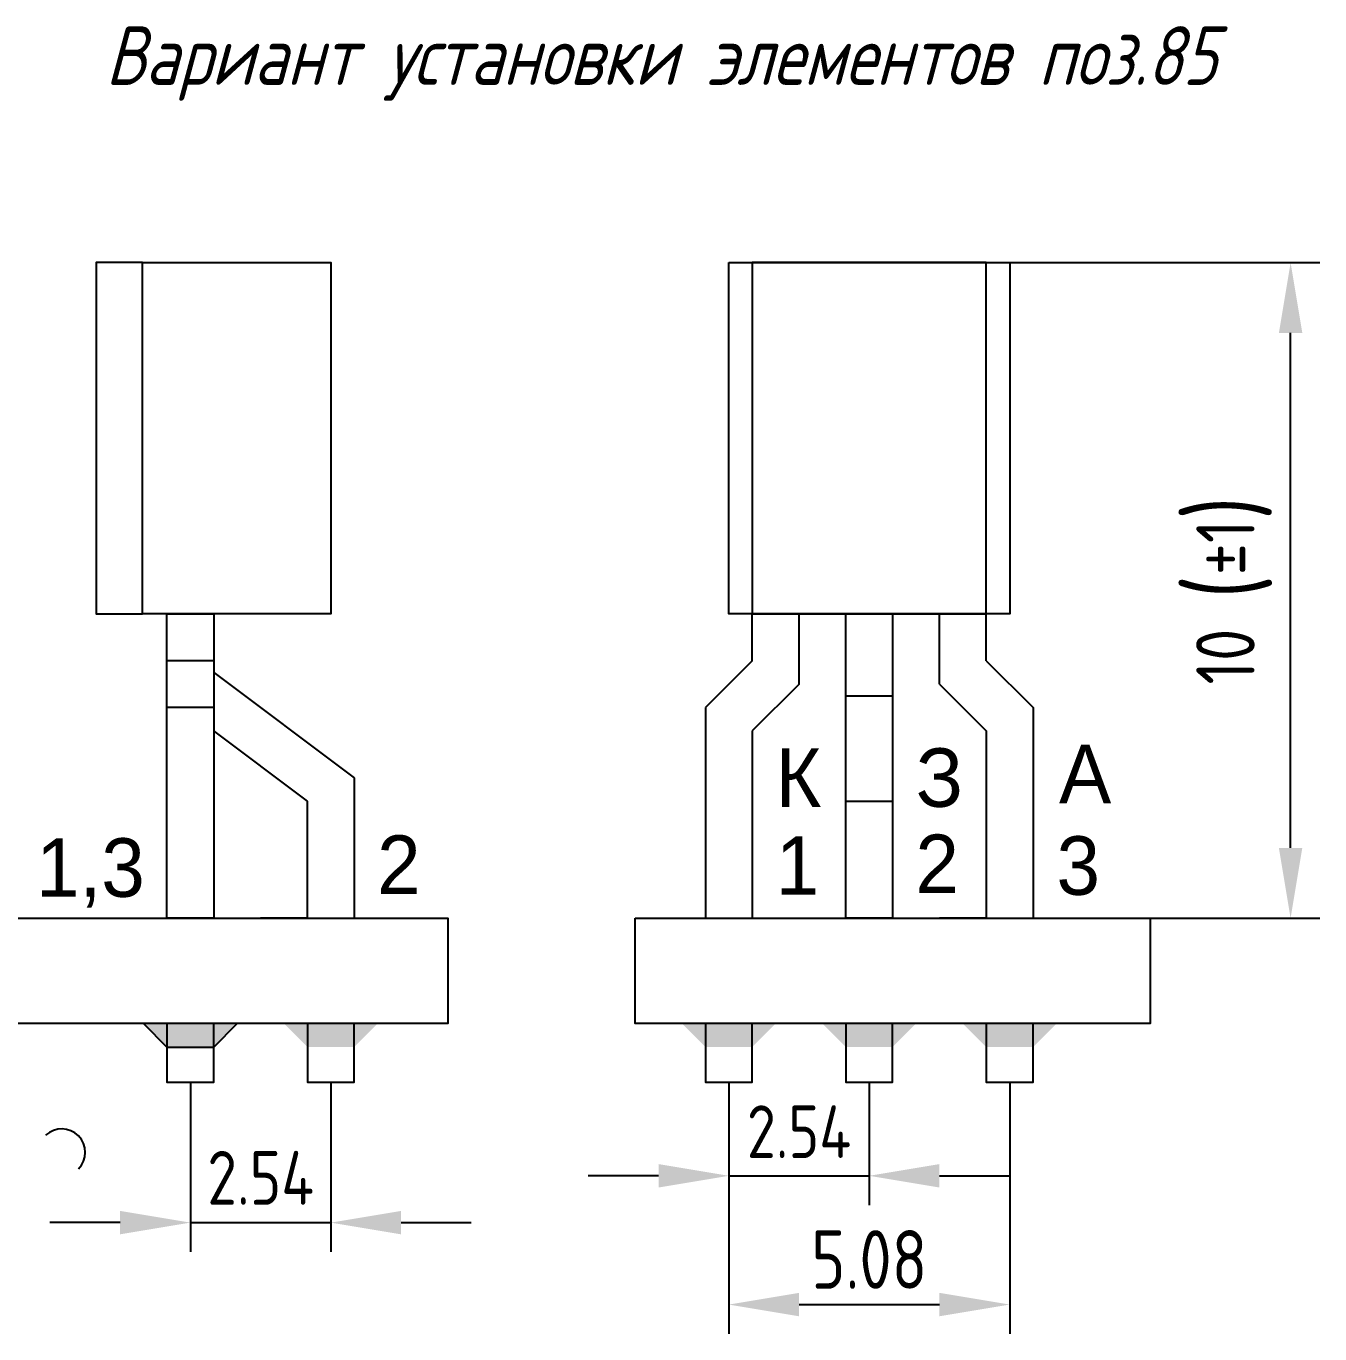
# Model space of a CAD drawing. Extents: x -76 to 472, y -275 to 339.
# Drawn here: x 12.1 to 67.4, y -274.7 to -218.9 of the extents above; entities that cross this region are included whole.
import ezdxf

# ---------------------------------------------------------------- set-up
doc = ezdxf.new("R2010")
doc.units = 0
doc.header["$MEASUREMENT"] = 0
doc.layers.get('0').update_dxf_attribs({"linetype": 'CONTINUOUS'})
doc.layers.get('Defpoints').update_dxf_attribs({"linetype": 'CONTINUOUS'})
doc.layers.add('РАЗМЕРЫ', color=7, linetype='CONTINUOUS', lineweight=25)
doc.layers.add('СИМВОЛЫ', color=6, linetype='CONTINUOUS', lineweight=25)
doc.styles.add('ГОСТ 2.304', font='CS_Gost2304.shx')
doc.styles.add('ГОСТ А', font='', dxfattribs={"oblique": 15})
doc.styles.get('ГОСТ А').set_extended_font_data('GOST 2.304 type A')
doc.dimstyles.new('ГОСТ', dxfattribs={"dimscale": 0, "dimtxt": 2.5, "dimasz": 3, "dimexe": 1.25, "dimexo": 0, "dimtad": 1, "dimtoh": 1, "dimdec": 1, "dimrnd": 0.5, "dimtxsty": 'ГОСТ А', "dimcen": 5, "dimadec": 1, "dimazin": 2, "dimtfac": 0.75, "dimtdec": 4, "dimtmove": 1, "dimatfit": 3, "dimfxl": 1, "dimtolj": 1, "dimarcsym": 0})

# ---------------------------------------------------------------- blocks, each defined once
blk = doc.blocks.new('*D30')
at = {"layer": 'Defpoints', "color": 0}
for p in [(42.112, -263.954), (54.112, -263.954), (54.112, -273.454)]:
    blk.add_point(p, dxfattribs=at)
at = {"layer": 'РАЗМЕРЫ', "color": 0, "lineweight": -2}
for p, q in [((42.112, -263.954), (42.112, -274.704)), ((54.112, -263.954), (54.112, -274.704)), ((45.112, -273.454), (51.112, -273.454))]:
    blk.add_line(p, q, dxfattribs=at)
at = {"layer": 'РАЗМЕРЫ', "color": 0}
for points in [[(45.112, -272.954), (45.112, -273.954), (42.112, -273.454)], [(51.112, -273.954), (51.112, -272.954), (54.112, -273.454)]]:
    blk.add_solid(points, dxfattribs=at)
at = {"layer": 'РАЗМЕРЫ', "color": 0, "linetype": 'ByBlock', "insert": (48.112, -271.528), "char_height": 2.5, "attachment_point": 5, "style": 'ГОСТ 2.304'}
blk.add_mtext('\\A1;5.08', dxfattribs=at)
blk = doc.blocks.new('*D31')
at = {"layer": 'Defpoints', "color": 0}
for p in [(48.112, -263.954), (42.112, -264.454), (48.112, -267.954)]:
    blk.add_point(p, dxfattribs=at)
at = {"layer": 'РАЗМЕРЫ', "color": 0, "lineweight": -2}
for p, q in [((48.112, -263.954), (48.112, -269.204)), ((42.112, -264.454), (42.112, -269.204)), ((39.112, -267.954), (36.112, -267.954)), ((42.112, -267.954), (48.112, -267.954)), ((51.112, -267.954), (54.112, -267.954))]:
    blk.add_line(p, q, dxfattribs=at)
at = {"layer": 'РАЗМЕРЫ', "color": 0}
for points in [[(39.112, -268.454), (39.112, -267.454), (42.112, -267.954)], [(51.112, -267.454), (51.112, -268.454), (48.112, -267.954)]]:
    blk.add_solid(points, dxfattribs=at)
at = {"layer": 'РАЗМЕРЫ', "color": 0, "linetype": 'ByBlock', "insert": (45.112, -266.071), "char_height": 2.25, "attachment_point": 5, "style": 'ГОСТ 2.304'}
blk.add_mtext('\\A1;2.54', dxfattribs=at)
blk = doc.blocks.new('*D32')
at = {"layer": 'Defpoints', "color": 0}
for p in [(19.112, -263.954), (25.112, -263.954), (25.112, -269.954)]:
    blk.add_point(p, dxfattribs=at)
at = {"layer": 'РАЗМЕРЫ', "color": 0, "lineweight": -2}
for p, q in [((19.112, -263.954), (19.112, -271.204)), ((25.112, -263.954), (25.112, -271.204)), ((16.112, -269.954), (13.112, -269.954)), ((19.112, -269.954), (25.112, -269.954)), ((28.112, -269.954), (31.112, -269.954))]:
    blk.add_line(p, q, dxfattribs=at)
at = {"layer": 'РАЗМЕРЫ', "color": 0}
for points in [[(16.112, -270.454), (16.112, -269.454), (19.112, -269.954)], [(28.112, -269.454), (28.112, -270.454), (25.112, -269.954)]]:
    blk.add_solid(points, dxfattribs=at)
at = {"layer": 'РАЗМЕРЫ', "color": 0, "linetype": 'ByBlock', "insert": (22.112, -268.043), "char_height": 2.3, "attachment_point": 5, "style": 'ГОСТ 2.304'}
blk.add_mtext('\\A1;2.54', dxfattribs=at)
blk = doc.blocks.new('*D33')
at = {"layer": 'Defpoints', "color": 0}
for p in [(54.112, -228.954), (66.112, -228.954), (60.112, -256.954)]:
    blk.add_point(p, dxfattribs=at)
at = {"layer": 'РАЗМЕРЫ', "color": 0, "lineweight": -2}
for p, q in [((54.112, -228.954), (67.362, -228.954)), ((66.112, -253.954), (66.112, -231.954)), ((60.112, -256.954), (67.362, -256.954))]:
    blk.add_line(p, q, dxfattribs=at)
at = {"layer": 'РАЗМЕРЫ', "color": 0}
for points in [[(66.612, -231.954), (65.612, -231.954), (66.112, -228.954)], [(65.612, -253.954), (66.612, -253.954), (66.112, -256.954)]]:
    blk.add_solid(points, dxfattribs=at)
at = {"layer": 'РАЗМЕРЫ', "color": 0, "linetype": 'ByBlock', "insert": (63.492, -242.954), "char_height": 2.5, "attachment_point": 5, "rotation": 90, "style": 'ГОСТ 2.304'}
blk.add_mtext('\\A1;10 \\H1.33x;(\\H.75x;%%p1\\H1.33x;)\\H.75x;', dxfattribs=at)

msp = doc.modelspace()

# ---------------------------------------------------------------- hatches: boundary and pattern name
at = {"linetype": 'Continuous'}
for points in [[(17.112, -261.454), (18.112, -262.454), (20.112, -262.454), (21.112, -261.454)], [(23.112, -261.454), (24.112, -262.454), (26.112, -262.454), (27.112, -261.454)], [(40.112, -261.454), (41.112, -262.454), (43.112, -262.454), (44.112, -261.454)], [(46.112, -261.454), (47.112, -262.454), (49.112, -262.454), (50.112, -261.454)], [(52.112, -261.454), (53.112, -262.454), (55.112, -262.454), (56.112, -261.454)]]:
    msp.add_hatch(color=256, dxfattribs=at).paths.add_polyline_path(points)

# ---------------------------------------------------------------- linework, layer by layer
for p, q in [((43.112, -245.954), (43.112, -243.954)), ((45.112, -246.954), (45.112, -243.954)), ((51.112, -246.954), (51.112, -243.954)), ((53.112, -245.954), (53.112, -243.954)), ((20.112, -245.954), (18.112, -245.954)), ((43.112, -245.954), (41.112, -247.954)), ((53.112, -245.954), (55.112, -247.954)), ((20.112, -246.454), (26.112, -250.954)), ((45.112, -246.954), (43.112, -248.954)), ((51.112, -246.954), (53.112, -248.954)), ((20.112, -247.954), (18.112, -247.954)), ((41.112, -247.954), (41.112, -256.954)), ((47.112, -247.454), (49.112, -247.454)), ((55.112, -247.954), (55.112, -256.954)), ((24.112, -251.954), (20.112, -248.954)), ((43.112, -248.954), (43.112, -256.954)), ((53.112, -248.954), (53.112, -256.954)), ((26.112, -250.954), (26.112, -256.954)), ((24.112, -256.954), (24.112, -251.954)), ((47.112, -251.954), (49.112, -251.954)), ((24.112, -256.954), (22.112, -256.954)), ((53.112, -256.954), (51.112, -256.954))]:
    msp.add_line(p, q, dxfattribs=at)
for points in [[(17.07, -228.954), (15.091, -228.954), (15.091, -243.954), (17.07, -243.954)], [(17.07, -228.954), (25.112, -228.954), (25.112, -243.954), (17.07, -243.954)], [(42.112, -228.954), (54.112, -228.954), (54.112, -243.954), (42.112, -243.954)], [(53.112, -228.954), (43.112, -228.954), (43.112, -243.954), (53.112, -243.954)], [(18.112, -243.954), (20.112, -243.954), (20.112, -256.954), (18.112, -256.954)], [(47.112, -243.954), (49.112, -243.954), (49.112, -256.954), (47.112, -256.954)], [(10.112, -256.954), (30.112, -256.954), (30.112, -261.454), (10.112, -261.454)], [(38.112, -256.954), (60.112, -256.954), (60.112, -261.454), (38.112, -261.454)], [(20.112, -261.454), (18.112, -261.454), (18.112, -263.954), (20.112, -263.954)], [(26.112, -261.454), (24.112, -261.454), (24.112, -263.954), (26.112, -263.954)], [(43.112, -261.454), (41.112, -261.454), (41.112, -263.954), (43.112, -263.954)], [(49.112, -261.454), (47.112, -261.454), (47.112, -263.954), (49.112, -263.954)], [(55.112, -261.454), (53.112, -261.454), (53.112, -263.954), (55.112, -263.954)]]:
    msp.add_lwpolyline(points, close=True, dxfattribs=at)
msp.add_lwpolyline([(17.112, -261.454), (18.112, -262.454), (20.112, -262.454), (21.112, -261.454), (17.112, -261.454)], dxfattribs=at)
at = {"layer": 'СИМВОЛЫ', "linetype": 'Continuous'}
msp.add_arc((13.612, -266.954), 1.003, 315.8365, 132.8504, dxfattribs=at)

# ---------------------------------------------------------------- texts
at = {"text_generation_flag": 6}
for s, p in [('А', (56.22, -252.042)), ('К', (44.116, -252.201)), ('З', (50.103, -252.196)), ('1,3', (12.518, -256.04)), ('2', (27.089, -255.916)), ('1', (44.118, -255.951)), ('2', (50.086, -255.882)), ('3', (56.112, -255.954))]:
    msp.add_text(s, height=2.5, rotation=180, dxfattribs=at).set_placement(p)
at = {"linetype": 'Continuous', "insert": (9.724, -218.862), "char_height": 2.5, "width": 59, "attachment_point": 1, "style": 'ГОСТ 2.304'}
msp.add_mtext('\\pxqc;{\\Q15;Вариант установки элементов поз.85\\P\\pq*;}', dxfattribs=at)

# ---------------------------------------------------------------- dimensions: what is measured, and where the dimension line sits
at = {"layer": 'РАЗМЕРЫ'}
dim = msp.add_linear_dim(base=(66.112, -228.954), p1=(60.112, -256.954), p2=(54.112, -228.954), angle=90, text='10 \\H1.33x;(\\H.75x;%%p1\\H1.33x;)\\H.75x;', dimstyle='ГОСТ', override={"dimscale": 1, "dimtxt": 2.5, "dimlfac": 1, "dimtxsty": 'ГОСТ 2.304', "dimsah": 1, "dimtolj": 1}, dxfattribs=at)
dim.commit()
dim.dimension.update_dxf_attribs({"geometry": '*D33', "text_midpoint": (63.492, -242.954)})
for base, p1, p2, text, override, picture, middle in [((25.112, -269.954), (19.112, -263.954), (25.112, -263.954), '2.54', {"dimscale": 1, "dimtxt": 2.3, "dimlfac": 1, "dimtxsty": 'ГОСТ 2.304', "dimsah": 1, "dimtix": 1, "dimtolj": 1}, '*D32', (22.112, -268.043)), ((48.112, -267.954), (42.112, -264.454), (48.112, -263.954), '2.54', {"dimscale": 1, "dimtxt": 2.25, "dimjust": 0, "dimtoh": 1, "dimlfac": 1, "dimtxsty": 'ГОСТ 2.304', "dimsah": 1, "dimse1": 0, "dimtix": 1, "dimtolj": 1}, '*D31', (45.112, -266.071)), ((54.112, -273.454), (42.112, -263.954), (54.112, -263.954), '5.08', {"dimscale": 1, "dimtxt": 2.5, "dimlfac": 1, "dimtxsty": 'ГОСТ 2.304', "dimsah": 1, "dimtolj": 1}, '*D30', (48.112, -271.528))]:
    dim = msp.add_linear_dim(base=base, p1=p1, p2=p2, text=text, dimstyle='ГОСТ', override=override, dxfattribs=at)
    dim.commit()
    dim.dimension.update_dxf_attribs({"geometry": picture, "text_midpoint": middle})

doc.saveas('drawing.dxf')
